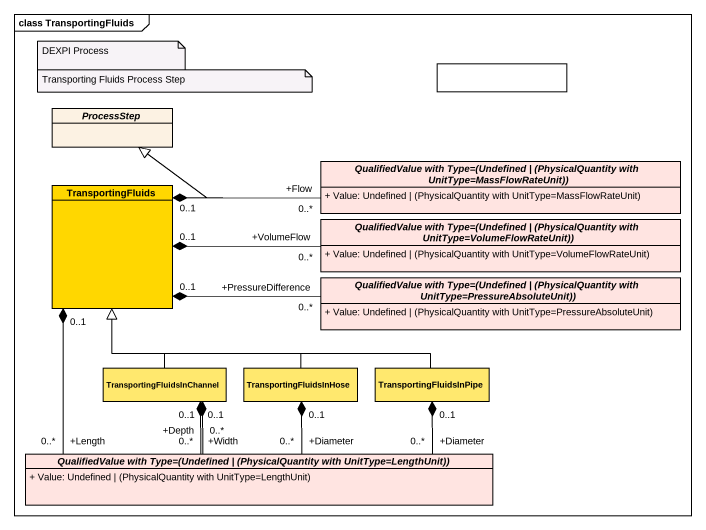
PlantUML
@startuml
mainframe class TransportingFluids
allowmixing
hide circle
hide empty members
skinparam classAttributeIconSize 0
rectangle " " as rectangle1
abstract class ProcessStep
abstract class "QualifiedValue with Type=(Undefined | (PhysicalQuantity with UnitType=MassFlowRateUnit))" as QualifiedValue_with_Type #FFE4E1 {
  {field} + Value: Undefined | (PhysicalQuantity with UnitType=MassFlowRateUnit)
}
class TransportingFluids #FFD700
abstract class "QualifiedValue with Type=(Undefined | (PhysicalQuantity with UnitType=VolumeFlowRateUnit))" as QualifiedValue_with_Type_2 #FFE4E1 {
  {field} + Value: Undefined | (PhysicalQuantity with UnitType=VolumeFlowRateUnit)
}
abstract class "QualifiedValue with Type=(Undefined | (PhysicalQuantity with UnitType=PressureAbsoluteUnit))" as QualifiedValue_with_Type_3 #FFE4E1 {
  {field} + Value: Undefined | (PhysicalQuantity with UnitType=PressureAbsoluteUnit)
}
class TransportingFluidsInChannel #FFE86E
class TransportingFluidsInHose #FFE86E
class TransportingFluidsInPipe #FFE86E
abstract class "QualifiedValue with Type=(Undefined | (PhysicalQuantity with UnitType=LengthUnit))" as QualifiedValue_with_Type_4 #FFE4E1 {
  {field} + Value: Undefined | (PhysicalQuantity with UnitType=LengthUnit)
}
TransportingFluids -up-|> ProcessStep
TransportingFluids "0..1" *-right- "+Flow\n0..*" QualifiedValue_with_Type
TransportingFluids "0..1" *-right- "+VolumeFlow\n0..*" QualifiedValue_with_Type_2
TransportingFluids "0..1" *-right- "+PressureDifference\n0..*" QualifiedValue_with_Type_3
TransportingFluids "0..1" *-- "+Length\n0..*" QualifiedValue_with_Type_4
TransportingFluidsInChannel -up-|> TransportingFluids
TransportingFluidsInChannel "0..1" *-- "+Width\n0..*" QualifiedValue_with_Type_4
TransportingFluidsInChannel "0..1" *-- "+Depth\n0..*" QualifiedValue_with_Type_4
TransportingFluidsInHose -up-|> TransportingFluids
TransportingFluidsInHose "0..1" *-- "+Diameter\n0..*" QualifiedValue_with_Type_4
TransportingFluidsInPipe -left-|> TransportingFluids
TransportingFluidsInPipe "0..1" *-left- "+Diameter\n0..*" QualifiedValue_with_Type_4
note as N1
  DEXPI Process
end note
note as N2
  Transporting Fluids Process Step
end note
@enduml
